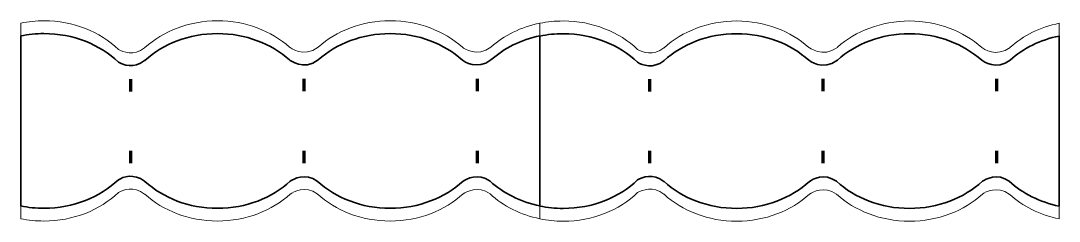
# Model space of a CAD drawing. Header units: inches. Extents: x 7.9 to 51, y -11.4 to -3.
import ezdxf

# ---------------------------------------------------------------- set-up
doc = ezdxf.new("R2010")
doc.units = ezdxf.units.IN
doc.header["$MEASUREMENT"] = 0
doc.layers.add('Calque 1', color=7, linetype='Continuous')
doc.layers.add('Calque 2', color=7, linetype='Continuous')

# ---------------------------------------------------------------- blocks, each defined once
blk = doc.blocks.new('block 2')
at = {"layer": 'Calque 1', "color": 7, "lineweight": 35, "true_color": 0xffffff}
blk.add_open_spline([(48.954, -4.672), (48.953, -4.673), (48.952, -4.674), (48.951, -4.674), (48.388, -5.114), (47.835, -4.726), (47.771, -4.679), (47.012, -4.002), (45.949, -3.581), (44.773, -3.581), (43.601, -3.581), (42.542, -3.999), (41.783, -4.672), (41.782, -4.673), (41.781, -4.674), (41.78, -4.674), (41.182, -5.142), (40.594, -4.674), (40.594, -4.674), (40.594, -4.674), (40.596, -4.676), (40.596, -4.676), (39.836, -4), (38.776, -3.581), (37.601, -3.581), (36.417, -3.581), (35.347, -4.008), (34.587, -4.694), (34.584, -4.696), (34.581, -4.698), (34.578, -4.701), (34.127, -5.053), (33.682, -4.874), (33.49, -4.765), (32.726, -4.037), (31.624, -3.581), (30.399, -3.581), (30.068, -3.581), (29.745, -3.614), (29.436, -3.677), (29.436, -3.677), (29.436, -10.725), (29.436, -10.725), (29.745, -10.788), (30.068, -10.822), (30.399, -10.822), (31.624, -10.822), (32.726, -10.365), (33.49, -9.638), (33.682, -9.528), (34.127, -9.349), (34.578, -9.702), (34.581, -9.704), (34.584, -9.706), (34.587, -9.708), (35.347, -10.394), (36.417, -10.822), (37.601, -10.822), (38.79, -10.822), (39.863, -10.392), (40.624, -9.701), (40.747, -9.617), (41.239, -9.331), (41.746, -9.697), (42.507, -10.39), (43.582, -10.822), (44.773, -10.822), (45.964, -10.822), (47.038, -10.39), (47.8, -9.698), (47.931, -9.61), (48.416, -9.335), (48.917, -9.697), (49.468, -10.199), (50.185, -10.564), (50.991, -10.727), (50.991, -10.727), (50.991, -3.675), (50.991, -3.675), (50.203, -3.835), (49.501, -4.187), (48.954, -4.672)], degree=3, knots=[0, 0, 0, 0, 1, 1, 1, 2, 2, 2, 3, 3, 3, 4, 4, 4, 5, 5, 5, 6, 6, 6, 7, 7, 7, 8, 8, 8, 9, 9, 9, 10, 10, 10, 11, 11, 11, 12, 12, 12, 13, 13, 13, 14, 14, 14, 15, 15, 15, 16, 16, 16, 17, 17, 17, 18, 18, 18, 19, 19, 19, 20, 20, 20, 21, 21, 21, 22, 22, 22, 23, 23, 23, 24, 24, 24, 25, 25, 25, 26, 26, 26, 27, 27, 27, 27], dxfattribs=at)
blk = doc.blocks.new('block 3')
at = {"layer": 'Calque 1', "color": 7, "lineweight": 35, "true_color": 0xffffff}
blk.add_open_spline([(27.399, -4.666), (27.398, -4.666), (27.398, -4.667), (27.396, -4.668), (26.833, -5.108), (26.28, -4.72), (26.216, -4.672), (25.457, -3.995), (24.395, -3.574), (23.219, -3.574), (22.047, -3.574), (20.988, -3.992), (20.229, -4.666), (20.228, -4.666), (20.227, -4.667), (20.226, -4.668), (19.627, -5.135), (19.04, -4.668), (19.04, -4.668), (19.04, -4.668), (19.041, -4.669), (19.041, -4.669), (18.282, -3.994), (17.221, -3.574), (16.047, -3.574), (14.862, -3.574), (13.792, -4.001), (13.032, -4.688), (13.029, -4.69), (13.026, -4.692), (13.023, -4.694), (12.572, -5.046), (12.127, -4.868), (11.936, -4.758), (11.171, -4.031), (10.069, -3.574), (8.844, -3.574), (8.513, -3.574), (8.19, -3.608), (7.881, -3.671), (7.881, -3.671), (7.881, -10.718), (7.881, -10.718), (8.191, -10.782), (8.513, -10.815), (8.844, -10.815), (10.069, -10.815), (11.171, -10.358), (11.936, -9.631), (12.127, -9.522), (12.572, -9.343), (13.023, -9.695), (13.026, -9.697), (13.029, -9.699), (13.032, -9.702), (13.792, -10.388), (14.862, -10.815), (16.047, -10.815), (17.235, -10.815), (18.308, -10.385), (19.069, -9.695), (19.192, -9.611), (19.684, -9.324), (20.191, -9.69), (20.952, -10.383), (22.027, -10.815), (23.219, -10.815), (24.409, -10.815), (25.484, -10.384), (26.245, -9.692), (26.376, -9.603), (26.861, -9.329), (27.362, -9.69), (27.914, -10.192), (28.63, -10.557), (29.436, -10.72), (29.436, -10.72), (29.436, -3.669), (29.436, -3.669), (28.648, -3.828), (27.946, -4.181), (27.399, -4.666)], degree=3, knots=[0, 0, 0, 0, 1, 1, 1, 2, 2, 2, 3, 3, 3, 4, 4, 4, 5, 5, 5, 6, 6, 6, 7, 7, 7, 8, 8, 8, 9, 9, 9, 10, 10, 10, 11, 11, 11, 12, 12, 12, 13, 13, 13, 14, 14, 14, 15, 15, 15, 16, 16, 16, 17, 17, 17, 18, 18, 18, 19, 19, 19, 20, 20, 20, 21, 21, 21, 22, 22, 22, 23, 23, 23, 24, 24, 24, 25, 25, 25, 26, 26, 26, 27, 27, 27, 27], dxfattribs=at)
blk = doc.blocks.new('block 4')
at = {"layer": 'Calque 2', "lineweight": 0}
blk.add_open_spline([(48.954, -4.143), (48.953, -4.144), (48.952, -4.144), (48.951, -4.145), (48.388, -4.585), (47.835, -4.197), (47.771, -4.15), (47.012, -3.473), (45.949, -3.052), (44.773, -3.052), (43.601, -3.052), (42.542, -3.47), (41.783, -4.143), (41.782, -4.144), (41.781, -4.144), (41.78, -4.145), (41.182, -4.613), (40.594, -4.145), (40.594, -4.145), (40.594, -4.145), (40.596, -4.147), (40.596, -4.147), (39.836, -3.471), (38.776, -3.052), (37.601, -3.052), (36.417, -3.052), (35.347, -3.479), (34.587, -4.165), (34.584, -4.167), (34.581, -4.169), (34.578, -4.172), (34.127, -4.524), (33.682, -4.345), (33.49, -4.236), (32.726, -3.508), (31.624, -3.052), (30.399, -3.052), (30.068, -3.052), (29.745, -3.085), (29.436, -3.148), (29.436, -3.148), (29.436, -11.254), (29.436, -11.254), (29.745, -11.317), (30.068, -11.351), (30.399, -11.351), (31.624, -11.351), (32.726, -10.894), (33.49, -10.167), (33.682, -10.057), (34.127, -9.879), (34.578, -10.231), (34.581, -10.233), (34.584, -10.235), (34.587, -10.237), (35.347, -10.924), (36.417, -11.351), (37.601, -11.351), (38.79, -11.351), (39.863, -10.921), (40.624, -10.231), (40.747, -10.147), (41.239, -9.86), (41.746, -10.226), (42.507, -10.919), (43.582, -11.351), (44.773, -11.351), (45.964, -11.351), (47.038, -10.919), (47.8, -10.227), (47.931, -10.139), (48.416, -9.864), (48.917, -10.226), (49.468, -10.728), (50.185, -11.093), (50.991, -11.256), (50.991, -11.256), (50.991, -3.146), (50.991, -3.146), (50.203, -3.306), (49.501, -3.658), (48.954, -4.143)], degree=3, knots=[0, 0, 0, 0, 1, 1, 1, 2, 2, 2, 3, 3, 3, 4, 4, 4, 5, 5, 5, 6, 6, 6, 7, 7, 7, 8, 8, 8, 9, 9, 9, 10, 10, 10, 11, 11, 11, 12, 12, 12, 13, 13, 13, 14, 14, 14, 15, 15, 15, 16, 16, 16, 17, 17, 17, 18, 18, 18, 19, 19, 19, 20, 20, 20, 21, 21, 21, 22, 22, 22, 23, 23, 23, 24, 24, 24, 25, 25, 25, 26, 26, 26, 27, 27, 27, 27], dxfattribs=at)
blk = doc.blocks.new('block 5')
at = {"layer": 'Calque 2', "lineweight": 0}
blk.add_open_spline([(27.399, -4.136), (27.398, -4.137), (27.398, -4.138), (27.396, -4.139), (26.833, -4.578), (26.28, -4.191), (26.216, -4.143), (25.457, -3.466), (24.395, -3.045), (23.219, -3.045), (22.047, -3.045), (20.988, -3.463), (20.229, -4.136), (20.228, -4.137), (20.227, -4.138), (20.226, -4.139), (19.627, -4.606), (19.04, -4.139), (19.04, -4.139), (19.04, -4.139), (19.041, -4.14), (19.041, -4.14), (18.282, -3.465), (17.221, -3.045), (16.047, -3.045), (14.862, -3.045), (13.792, -3.472), (13.032, -4.158), (13.029, -4.161), (13.026, -4.163), (13.024, -4.165), (12.572, -4.517), (12.127, -4.338), (11.936, -4.229), (11.171, -3.502), (10.069, -3.045), (8.844, -3.045), (8.513, -3.045), (8.191, -3.079), (7.881, -3.142), (7.881, -3.142), (7.881, -11.248), (7.881, -11.248), (8.191, -11.311), (8.513, -11.344), (8.844, -11.344), (10.069, -11.344), (11.171, -10.888), (11.936, -10.16), (12.127, -10.051), (12.572, -9.872), (13.024, -10.224), (13.026, -10.227), (13.029, -10.229), (13.032, -10.231), (13.792, -10.917), (14.862, -11.344), (16.047, -11.344), (17.235, -11.344), (18.308, -10.914), (19.069, -10.224), (19.192, -10.14), (19.684, -9.853), (20.191, -10.22), (20.952, -10.912), (22.027, -11.344), (23.219, -11.344), (24.409, -11.344), (25.484, -10.913), (26.245, -10.221), (26.376, -10.133), (26.861, -9.858), (27.362, -10.22), (27.914, -10.722), (28.63, -11.086), (29.436, -11.249), (29.436, -11.249), (29.436, -3.14), (29.436, -3.14), (28.648, -3.299), (27.946, -3.652), (27.399, -4.136)], degree=3, knots=[0, 0, 0, 0, 1, 1, 1, 2, 2, 2, 3, 3, 3, 4, 4, 4, 5, 5, 5, 6, 6, 6, 7, 7, 7, 8, 8, 8, 9, 9, 9, 10, 10, 10, 11, 11, 11, 12, 12, 12, 13, 13, 13, 14, 14, 14, 15, 15, 15, 16, 16, 16, 17, 17, 17, 18, 18, 18, 19, 19, 19, 20, 20, 20, 21, 21, 21, 22, 22, 22, 23, 23, 23, 24, 24, 24, 25, 25, 25, 26, 26, 26, 27, 27, 27, 27], dxfattribs=at)

msp = doc.modelspace()

# ---------------------------------------------------------------- linework, layer by layer
at = {"layer": 'Calque 1', "color": 7, "lineweight": 211, "true_color": 0xffffff}
for points in [[(12.446, -5.975), (12.446, -5.464)], [(19.643, -5.96), (19.643, -5.448)], [(26.84, -5.96), (26.84, -5.448)], [(34.001, -5.982), (34.001, -5.47)], [(41.198, -5.966), (41.198, -5.455)], [(48.394, -5.966), (48.394, -5.455)], [(12.446, -8.941), (12.446, -8.429)], [(19.643, -8.941), (19.643, -8.429)], [(26.84, -8.941), (26.84, -8.429)], [(34.001, -8.947), (34.001, -8.436)], [(41.198, -8.947), (41.198, -8.436)], [(48.394, -8.947), (48.394, -8.436)]]:
    msp.add_lwpolyline(points, dxfattribs=at)

# ---------------------------------------------------------------- block references
at = {"layer": 'Calque 1'}
for name in ['block 3', 'block 2']:
    msp.add_blockref(name, (0, 0), dxfattribs=at)
at = {"layer": 'Calque 2'}
for name in ['block 5', 'block 4']:
    msp.add_blockref(name, (0, 0), dxfattribs=at)

doc.saveas('drawing.dxf')
